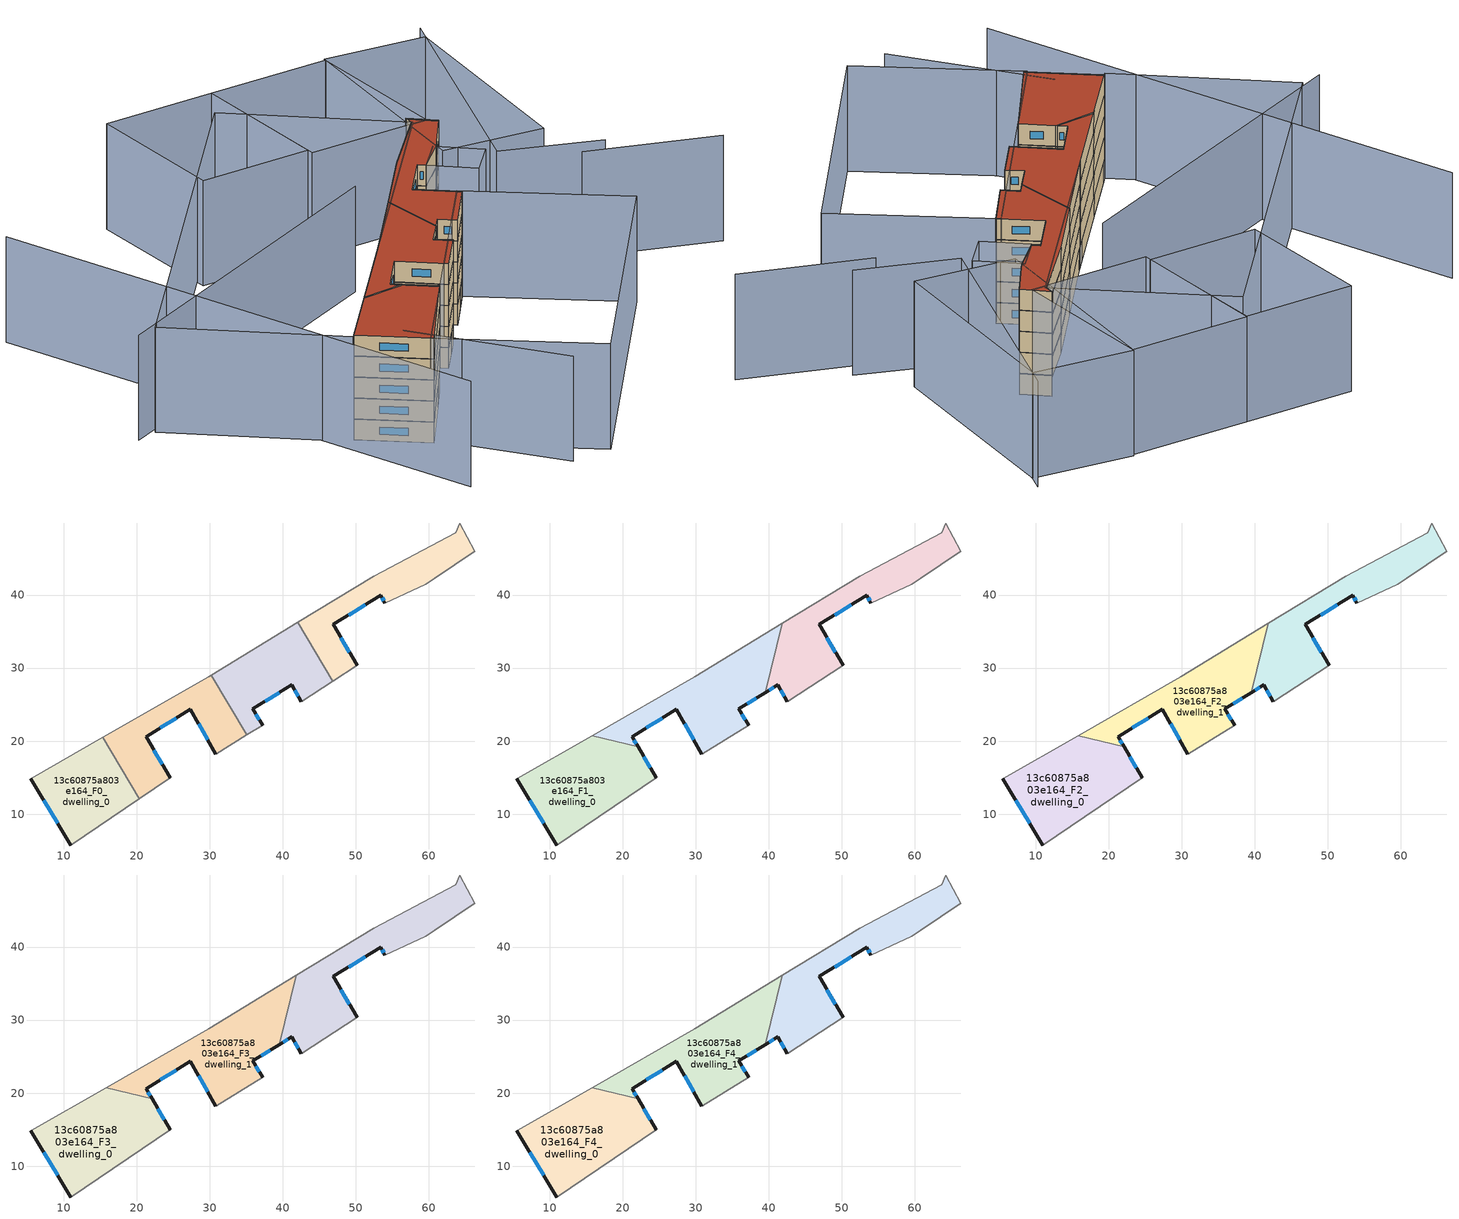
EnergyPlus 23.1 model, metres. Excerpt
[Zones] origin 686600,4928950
13c60875a803e164_F0_dwelling_0
 floor ground (EU_floor_Construction): 20.37,12.14 15.38,20.51 5.52,14.84 10.94,5.79 z0
 wall outside (EU_wall_Construction): 10.94,5.79 5.52,14.84 z0:3
 wall adiabatic (EU_wall_Construction): 20.37,12.14 10.94,5.79 / 5.52,14.84 15.38,20.51 z0:3
 wall to 13c60875a803e164_F0_dwelling_1 (EU_wall_Construction): 15.38,20.51 20.37,12.14 z0:3
 window (EU_Window_Construction): 9.18,8.73 7.29,11.89 z0.98:2.02
13c60875a803e164_F0_dwelling_1
 floor ground (EU_floor_Construction): 30.83,18.22 35.08,20.86 30.19,29.04 29.87,28.85 15.38,20.51 20.37,12.14 24.58,14.98 21.27,20.6 27.35,24.38 z0
 wall outside (EU_wall_Construction): 30.83,18.22 27.35,24.38 21.27,20.6 24.58,14.98 z0:3
 wall adiabatic (EU_wall_Construction): 24.58,14.98 20.37,12.14 / 15.38,20.51 29.87,28.85 30.19,29.04 / 35.08,20.86 30.83,18.22 z0:3
 wall to 13c60875a803e164_F0_dwelling_2 (EU_wall_Construction): 30.19,29.04 35.08,20.86 z0:3
 window (EU_Window_Construction): 22.35,18.77 23.51,16.81 / 29.7,20.22 28.49,22.37 / 25.38,23.15 23.25,21.83 z0.98:2.02
13c60875a803e164_F0_dwelling_2
 floor ground (EU_floor_Construction): 42.52,25.39 46.85,28.19 42.04,36.24 30.19,29.04 35.08,20.86 37.24,22.21 35.87,24.41 41.24,27.71 z0
 wall outside (EU_wall_Construction): 42.52,25.39 41.24,27.71 35.87,24.41 37.24,22.21 z0:3
 wall adiabatic (EU_wall_Construction): 37.24,22.21 35.08,20.86 / 30.19,29.04 42.04,36.24 / 46.85,28.19 42.52,25.39 z0:3
 wall to 13c60875a803e164_F0_dwelling_3 (EU_wall_Construction): 42.04,36.24 46.85,28.19 z0:3
 window (EU_Window_Construction): 42.11,26.14 41.66,26.95 / 39.5,26.63 37.62,25.48 / 36.32,23.69 36.8,22.92 z0.98:2.02
13c60875a803e164_F0_dwelling_3
 floor ground (EU_floor_Construction): 59.52,41.45 60.79,42.27 66.23,45.99 64.21,49.86 63.68,48.51 52.43,42.56 42.04,36.24 46.85,28.19 50.19,30.37 46.87,35.97 53.38,39.95 53.96,38.9 z0
 wall outside (EU_wall_Construction): 53.96,38.9 53.38,39.95 46.87,35.97 50.19,30.37 z0:3
 wall adiabatic (EU_wall_Construction): 50.19,30.37 46.85,28.19 / 42.04,36.24 52.43,42.56 63.68,48.51 64.21,49.86 66.23,45.99 60.79,42.27 59.52,41.45 53.96,38.9 z0:3
 window (EU_Window_Construction): 53.77,39.24 53.57,39.61 / 51.27,38.65 48.99,37.26 / 47.95,34.15 49.11,32.19 z0.98:2.02
13c60875a803e164_F1_dwelling_0
 floor to 13c60875a803e164_F0_dwelling_0 (EU_floor_Construction): 20.37,12.14 15.38,20.51 5.52,14.84 10.94,5.79 z3
 floor to 13c60875a803e164_F0_dwelling_1 (EU_floor_Construction): 24.58,14.98 22.09,19.21 15.83,20.77 15.38,20.51 20.37,12.14 z3
 wall outside (EU_wall_Construction): 22.09,19.21 24.58,14.98 / 10.94,5.79 5.52,14.84 z3:6
 wall adiabatic (EU_wall_Construction): 5.52,14.84 15.83,20.77 / 24.58,14.98 10.94,5.79 z3:6
 wall to 13c60875a803e164_F1_dwelling_1 (EU_wall_Construction): 15.83,20.77 22.09,19.21 z3:6
 window (EU_Window_Construction): 22.9,17.83 23.77,16.35 / 9.18,8.73 7.29,11.89 z3.98:5.02
13c60875a803e164_F1_dwelling_1
 floor to 13c60875a803e164_F0_dwelling_1 (EU_floor_Construction): 35.08,20.86 30.19,29.04 29.87,28.85 15.83,20.77 22.09,19.21 21.27,20.6 27.35,24.38 30.83,18.22 z3
 floor to 13c60875a803e164_F0_dwelling_2 (EU_floor_Construction): 37.24,22.21 35.87,24.41 39.48,26.62 41.84,36.12 30.19,29.04 35.08,20.86 z3
 wall outside (EU_wall_Construction): 30.83,18.22 27.35,24.38 21.27,20.6 22.09,19.21 / 39.48,26.62 35.87,24.41 37.24,22.21 z3:6
 wall adiabatic (EU_wall_Construction): 37.24,22.21 30.83,18.22 / 15.83,20.77 29.87,28.85 41.84,36.12 z3:6
 wall to 13c60875a803e164_F1_dwelling_2 (EU_wall_Construction): 41.84,36.12 39.48,26.62 z3:6
 window (EU_Window_Construction): 29.7,20.22 28.49,22.37 / 25.38,23.15 23.25,21.83 / 21.54,20.15 21.83,19.66 / 38.31,25.9 37.05,25.13 / 36.32,23.69 36.8,22.92 z3.98:5.02
13c60875a803e164_F1_dwelling_2
 floor to 13c60875a803e164_F0_dwelling_2 (EU_floor_Construction): 46.85,28.19 42.04,36.24 41.84,36.12 39.48,26.62 41.24,27.71 42.52,25.39 z3
 floor to 13c60875a803e164_F0_dwelling_3 (EU_floor_Construction): 59.52,41.45 60.79,42.27 66.23,45.99 64.21,49.86 63.68,48.51 52.43,42.56 42.04,36.24 46.85,28.19 50.19,30.37 46.87,35.97 53.38,39.95 53.96,38.9 z3
 wall outside (EU_wall_Construction): 53.96,38.9 53.38,39.95 46.87,35.97 50.19,30.37 / 42.52,25.39 41.24,27.71 39.48,26.62 z3:6
 wall adiabatic (EU_wall_Construction): 50.19,30.37 42.52,25.39 / 41.84,36.12 52.43,42.56 63.68,48.51 64.21,49.86 66.23,45.99 60.79,42.27 59.52,41.45 53.96,38.9 z3:6
 window (EU_Window_Construction): 53.77,39.24 53.57,39.61 / 51.27,38.65 48.99,37.26 / 47.95,34.15 49.11,32.19 / 42.11,26.14 41.66,26.95 / 40.67,27.35 40.05,26.98 z3.98:5.02
13c60875a803e164_F2_dwelling_0
 floor to 13c60875a803e164_F1_dwelling_0 (EU_floor_Construction): 24.58,14.98 22.09,19.21 15.83,20.77 5.52,14.84 10.94,5.79 z6
 wall outside (EU_wall_Construction): 22.09,19.21 24.58,14.98 / 10.94,5.79 5.52,14.84 z6:9
 wall adiabatic (EU_wall_Construction): 5.52,14.84 15.83,20.77 / 24.58,14.98 10.94,5.79 z6:9
 wall to 13c60875a803e164_F2_dwelling_1 (EU_wall_Construction): 15.83,20.77 22.09,19.21 z6:9
 window (EU_Window_Construction): 22.9,17.83 23.77,16.35 / 9.18,8.73 7.29,11.89 z6.98:8.02
13c60875a803e164_F2_dwelling_1
 floor to 13c60875a803e164_F1_dwelling_1 (EU_floor_Construction): 37.24,22.21 35.87,24.41 39.48,26.62 41.84,36.12 29.87,28.85 15.83,20.77 22.09,19.21 21.27,20.6 27.35,24.38 30.83,18.22 z6
 wall outside (EU_wall_Construction): 30.83,18.22 27.35,24.38 21.27,20.6 22.09,19.21 / 39.48,26.62 35.87,24.41 37.24,22.21 z6:9
 wall adiabatic (EU_wall_Construction): 37.24,22.21 30.83,18.22 / 15.83,20.77 29.87,28.85 41.84,36.12 z6:9
 wall to 13c60875a803e164_F2_dwelling_2 (EU_wall_Construction): 41.84,36.12 39.48,26.62 z6:9
 window (EU_Window_Construction): 29.7,20.22 28.49,22.37 / 25.38,23.15 23.25,21.83 / 21.54,20.15 21.83,19.66 / 38.31,25.9 37.05,25.13 / 36.32,23.69 36.8,22.92 z6.98:8.02
13c60875a803e164_F2_dwelling_2
 floor to 13c60875a803e164_F1_dwelling_2 (EU_floor_Construction): 50.19,30.37 46.87,35.97 53.38,39.95 53.96,38.9 59.52,41.45 60.79,42.27 66.23,45.99 64.21,49.86 63.68,48.51 52.43,42.56 41.84,36.12 39.48,26.62 41.24,27.71 42.52,25.39 z6
 wall outside (EU_wall_Construction): 53.96,38.9 53.38,39.95 46.87,35.97 50.19,30.37 / 42.52,25.39 41.24,27.71 39.48,26.62 z6:9
 wall adiabatic (EU_wall_Construction): 50.19,30.37 42.52,25.39 / 41.84,36.12 52.43,42.56 63.68,48.51 64.21,49.86 66.23,45.99 60.79,42.27 59.52,41.45 53.96,38.9 z6:9
 window (EU_Window_Construction): 53.77,39.24 53.57,39.61 / 51.27,38.65 48.99,37.26 / 47.95,34.15 49.11,32.19 / 42.11,26.14 41.66,26.95 / 40.67,27.35 40.05,26.98 z6.98:8.02
13c60875a803e164_F3_dwelling_0
 floor to 13c60875a803e164_F2_dwelling_0 (EU_floor_Construction): 24.58,14.98 22.09,19.21 15.83,20.77 5.52,14.84 10.94,5.79 z9
 wall outside (EU_wall_Construction): 22.09,19.21 24.58,14.98 / 10.94,5.79 5.52,14.84 z9:12
 wall adiabatic (EU_wall_Construction): 5.52,14.84 15.83,20.77 / 24.58,14.98 10.94,5.79 z9:12
 wall to 13c60875a803e164_F3_dwelling_1 (EU_wall_Construction): 15.83,20.77 22.09,19.21 z9:12
 window (EU_Window_Construction): 22.9,17.83 23.77,16.35 / 9.18,8.73 7.29,11.89 z9.98:11.02
13c60875a803e164_F3_dwelling_1
 floor to 13c60875a803e164_F2_dwelling_1 (EU_floor_Construction): 37.24,22.21 35.87,24.41 39.48,26.62 41.84,36.12 29.87,28.85 15.83,20.77 22.09,19.21 21.27,20.6 27.35,24.38 30.83,18.22 z9
 wall outside (EU_wall_Construction): 30.83,18.22 27.35,24.38 21.27,20.6 22.09,19.21 / 39.48,26.62 35.87,24.41 37.24,22.21 z9:12
 wall adiabatic (EU_wall_Construction): 37.24,22.21 30.83,18.22 / 15.83,20.77 29.87,28.85 41.84,36.12 z9:12
 wall to 13c60875a803e164_F3_dwelling_2 (EU_wall_Construction): 41.84,36.12 39.48,26.62 z9:12
 window (EU_Window_Construction): 29.7,20.22 28.49,22.37 / 25.38,23.15 23.25,21.83 / 21.54,20.15 21.83,19.66 / 38.31,25.9 37.05,25.13 / 36.32,23.69 36.8,22.92 z9.98:11.02
13c60875a803e164_F3_dwelling_2
 floor to 13c60875a803e164_F2_dwelling_2 (EU_floor_Construction): 50.19,30.37 46.87,35.97 53.38,39.95 53.96,38.9 59.52,41.45 60.79,42.27 66.23,45.99 64.21,49.86 63.68,48.51 52.43,42.56 41.84,36.12 39.48,26.62 41.24,27.71 42.52,25.39 z9
 wall outside (EU_wall_Construction): 53.96,38.9 53.38,39.95 46.87,35.97 50.19,30.37 / 42.52,25.39 41.24,27.71 39.48,26.62 z9:12
 wall adiabatic (EU_wall_Construction): 50.19,30.37 42.52,25.39 / 41.84,36.12 52.43,42.56 63.68,48.51 64.21,49.86 66.23,45.99 60.79,42.27 59.52,41.45 53.96,38.9 z9:12
 window (EU_Window_Construction): 53.77,39.24 53.57,39.61 / 51.27,38.65 48.99,37.26 / 47.95,34.15 49.11,32.19 / 42.11,26.14 41.66,26.95 / 40.67,27.35 40.05,26.98 z9.98:11.02
13c60875a803e164_F4_dwelling_0
 floor to 13c60875a803e164_F3_dwelling_0 (EU_floor_Construction): 24.58,14.98 22.09,19.21 15.83,20.77 5.52,14.84 10.94,5.79 z12
 wall outside (EU_wall_Construction): 22.09,19.21 24.58,14.98 / 10.94,5.79 5.52,14.84 z12:15
 wall adiabatic (EU_wall_Construction): 5.52,14.84 15.83,20.77 / 24.58,14.98 10.94,5.79 z12:15
 wall to 13c60875a803e164_F4_dwelling_1 (EU_wall_Construction): 15.83,20.77 22.09,19.21 z12:15
 window (EU_Window_Construction): 22.9,17.83 23.77,16.35 / 9.18,8.73 7.29,11.89 z12.98:14.02
 roof outside (EU_roof_Construction): 22.09,19.21 24.58,14.98 10.94,5.79 5.52,14.84 15.83,20.77 z15
13c60875a803e164_F4_dwelling_1
 floor to 13c60875a803e164_F3_dwelling_1 (EU_floor_Construction): 37.24,22.21 35.87,24.41 39.48,26.62 41.84,36.12 29.87,28.85 15.83,20.77 22.09,19.21 21.27,20.6 27.35,24.38 30.83,18.22 z12
 wall outside (EU_wall_Construction): 30.83,18.22 27.35,24.38 21.27,20.6 22.09,19.21 / 39.48,26.62 35.87,24.41 37.24,22.21 z12:15
 wall adiabatic (EU_wall_Construction): 37.24,22.21 30.83,18.22 / 15.83,20.77 29.87,28.85 41.84,36.12 z12:15
 wall to 13c60875a803e164_F4_dwelling_2 (EU_wall_Construction): 41.84,36.12 39.48,26.62 z12:15
 window (EU_Window_Construction): 29.7,20.22 28.49,22.37 / 25.38,23.15 23.25,21.83 / 21.54,20.15 21.83,19.66 / 38.31,25.9 37.05,25.13 / 36.32,23.69 36.8,22.92 z12.98:14.02
 roof outside (EU_roof_Construction): 41.84,36.12 39.48,26.62 35.87,24.41 37.24,22.21 30.83,18.22 27.35,24.38 21.27,20.6 22.09,19.21 15.83,20.77 29.87,28.85 z15
13c60875a803e164_F4_dwelling_2
 floor to 13c60875a803e164_F3_dwelling_2 (EU_floor_Construction): 50.19,30.37 46.87,35.97 53.38,39.95 53.96,38.9 59.52,41.45 60.79,42.27 66.23,45.99 64.21,49.86 63.68,48.51 52.43,42.56 41.84,36.12 39.48,26.62 41.24,27.71 42.52,25.39 z12
 wall outside (EU_wall_Construction): 53.96,38.9 53.38,39.95 46.87,35.97 50.19,30.37 / 42.52,25.39 41.24,27.71 39.48,26.62 z12:15
 wall adiabatic (EU_wall_Construction): 50.19,30.37 42.52,25.39 / 41.84,36.12 52.43,42.56 63.68,48.51 64.21,49.86 66.23,45.99 60.79,42.27 59.52,41.45 53.96,38.9 z12:15
 window (EU_Window_Construction): 53.77,39.24 53.57,39.61 / 51.27,38.65 48.99,37.26 / 47.95,34.15 49.11,32.19 / 42.11,26.14 41.66,26.95 / 40.67,27.35 40.05,26.98 z12.98:14.02
 roof outside (EU_roof_Construction): 64.21,49.86 66.23,45.99 60.79,42.27 59.52,41.45 53.96,38.9 53.38,39.95 46.87,35.97 50.19,30.37 42.52,25.39 41.24,27.71 39.48,26.62 41.84,36.12 52.43,42.56 63.68,48.51 z15
shading: 10.52,10.48 17.16,-12.07 / 3.47,69.44 2.87,-6.02 / 43.13,42.38 -11.11,37.24 / 84.38,13.52 69.41,25.15 / 74.21,25.03 62.93,34.18 / 62.93,34.18 88,65.1 / 62.35,11.11 23.15,-13.64 / 23.15,-13.64 10.64,6.17 / 10.64,6.17 49.84,30.93 / 49.84,30.93 62.35,11.11 / 63.77,48.35 5.06,14.57 / 5.06,14.57 -7.84,37 / -7.84,37 50.87,70.77 / 50.87,70.77 63.77,48.35 / 59.32,41.82 62.64,35.71 / 62.64,35.71 57.28,32.79 / 57.28,32.79 53.96,38.9 / 53.96,38.9 59.32,41.82 / 48.27,53.1 55.51,74.82 / 55.51,74.82 72.67,69.1 / 72.67,69.1 65.43,47.38 / 65.43,47.38 48.27,53.1 / 55.48,74.75 48.6,54.11 / 48.6,54.11 32.88,59.35 / 32.88,59.35 39.76,79.99 / 39.76,79.99 55.48,74.75 / 58.86,39.92 72.81,69.35 / 72.81,69.35 86.27,62.98 / 86.27,62.98 72.33,33.54 / 72.33,33.54 58.86,39.92 z0:15
[Building]
EU S2 Campaign: North Axis=0; Terrain=City; Solar Distribution=FullExterior
[Site:Location]
Bologna: Latitude=44.5; Longitude=11.25; Time Zone=1; Elevation=37
[SizingPeriod:WeatherFileDays]
AnnualSizingPeriod: Begin Month=1; Begin Day of Month=1; End Month=12; End Day of Month=31; Day of Week for Start Day=Monday; Use Weather File Daylight Saving Period=No; Use Weather File Rain and Snow Indicators=No
[MATERIAL]
EU_InternalMass_Material: Roughness=MediumRough; Thickness=0.1; Conductivity=1; Density=1800; Specific Heat=900; Thermal Absorptance=0.9; Solar Absorptance=0.7; Visible Absorptance=0.7
[MATERIAL:NOMASS] Roughness=MediumRough; Thermal Absorptance=0.9; Solar Absorptance=0.7; Visible Absorptance=0.7
Name | Thermal Resistance
EU_wall_NoMass | 0.905828
EU_roof_NoMass | 0.37593
EU_floor_NoMass | 0.67114
[WINDOWMATERIAL:SIMPLEGLAZINGSYSTEM]
EU_Window_SimpleGlazing: UFactor=4.52486; Solar Heat Gain Coefficient=0.85; Visible Transmittance=0.85
[CONSTRUCTION]
EU_wall_Construction: EU_wall_NoMass
EU_roof_Construction: EU_roof_NoMass
EU_floor_Construction: EU_floor_NoMass
EU_InternalMass_Construction: EU_InternalMass_Material
EU_Window_Construction: EU_Window_SimpleGlazing
[ZONE] Type=1; Multiplier=1; Ceiling Height=autocalculate; Floor Area=autocalculate; Part of Total Floor Area=Yes
Name | Volume
13c60875a803e164_F0_dwelling_0 | 345.86
13c60875a803e164_F1_dwelling_0 | 461.137
13c60875a803e164_F2_dwelling_0; 13c60875a803e164_F3_dwelling_0; 13c60875a803e164_F4_dwelling_0 | 461.142
13c60875a803e164_F0_dwelling_1 | 345.858
13c60875a803e164_F1_dwelling_1 | 461.139
13c60875a803e164_F2_dwelling_1; 13c60875a803e164_F3_dwelling_1; 13c60875a803e164_F4_dwelling_1 | 461.149
13c60875a803e164_F0_dwelling_2 | 345.862
13c60875a803e164_F1_dwelling_2 | 461.136
13c60875a803e164_F2_dwelling_2; 13c60875a803e164_F3_dwelling_2; 13c60875a803e164_F4_dwelling_2 | 461.138
13c60875a803e164_F0_dwelling_3 | 345.864
[INTERNALMASS] Construction=EU_InternalMass_Construction
Name | Zone or ZoneList | Surface Area
13c60875a803e164_F0_dwelling_0_EU_InternalMass | 13c60875a803e164_F0_dwelling_0 | 115.287
13c60875a803e164_F0_dwelling_1_EU_InternalMass | 13c60875a803e164_F0_dwelling_1 | 115.286
13c60875a803e164_F0_dwelling_2_EU_InternalMass | 13c60875a803e164_F0_dwelling_2 | 115.287
13c60875a803e164_F0_dwelling_3_EU_InternalMass | 13c60875a803e164_F0_dwelling_3 | 115.288
13c60875a803e164_F1_dwelling_0_EU_InternalMass | 13c60875a803e164_F1_dwelling_0 | 153.715
13c60875a803e164_F1_dwelling_1_EU_InternalMass | 13c60875a803e164_F1_dwelling_1 | 153.713
13c60875a803e164_F1_dwelling_2_EU_InternalMass | 13c60875a803e164_F1_dwelling_2 | 153.711
13c60875a803e164_F2_dwelling_0_EU_InternalMass | 13c60875a803e164_F2_dwelling_0 | 153.715
13c60875a803e164_F2_dwelling_1_EU_InternalMass | 13c60875a803e164_F2_dwelling_1 | 153.713
13c60875a803e164_F2_dwelling_2_EU_InternalMass | 13c60875a803e164_F2_dwelling_2 | 153.711
13c60875a803e164_F3_dwelling_0_EU_InternalMass | 13c60875a803e164_F3_dwelling_0 | 153.715
13c60875a803e164_F3_dwelling_1_EU_InternalMass | 13c60875a803e164_F3_dwelling_1 | 153.713
13c60875a803e164_F3_dwelling_2_EU_InternalMass | 13c60875a803e164_F3_dwelling_2 | 153.711
13c60875a803e164_F4_dwelling_0_EU_InternalMass | 13c60875a803e164_F4_dwelling_0 | 153.715
13c60875a803e164_F4_dwelling_1_EU_InternalMass | 13c60875a803e164_F4_dwelling_1 | 153.713
13c60875a803e164_F4_dwelling_2_EU_InternalMass | 13c60875a803e164_F4_dwelling_2 | 153.711
[OTHEREQUIPMENT] Fuel Type=Electricity; Design Level Calculation Method=Watts/Area; Power per Zone Floor Area=1; Fraction Latent=0; Fraction Radiant=0; Fraction Lost=0; Carbon Dioxide Generation Rate=0; EndUse Subcategory=EU_Step8_InternalGains
Name | Zone or ZoneList or Space or SpaceList | Schedule
EU_Step8_InternalGain_13c60875a803e164_F0_dwelling_0_f000 | 13c60875a803e164_F0_dwelling_0 | EU_Step8_GainSchedule_13c60875a803e164_F0_dwelling_0_f000
EU_Step8_InternalGain_13c60875a803e164_F0_dwelling_1_f000 | 13c60875a803e164_F0_dwelling_1 | EU_Step8_GainSchedule_13c60875a803e164_F0_dwelling_1_f000
EU_Step8_InternalGain_13c60875a803e164_F0_dwelling_2_f000 | 13c60875a803e164_F0_dwelling_2 | EU_Step8_GainSchedule_13c60875a803e164_F0_dwelling_2_f000
EU_Step8_InternalGain_13c60875a803e164_F0_dwelling_3_f000 | 13c60875a803e164_F0_dwelling_3 | EU_Step8_GainSchedule_13c60875a803e164_F0_dwelling_3_f000
EU_Step8_InternalGain_13c60875a803e164_F1_dwelling_0_f000 | 13c60875a803e164_F1_dwelling_0 | EU_Step8_GainSchedule_13c60875a803e164_F1_dwelling_0_f000
EU_Step8_InternalGain_13c60875a803e164_F1_dwelling_1_f000 | 13c60875a803e164_F1_dwelling_1 | EU_Step8_GainSchedule_13c60875a803e164_F1_dwelling_1_f000
EU_Step8_InternalGain_13c60875a803e164_F1_dwelling_2_f000 | 13c60875a803e164_F1_dwelling_2 | EU_Step8_GainSchedule_13c60875a803e164_F1_dwelling_2_f000
EU_Step8_InternalGain_13c60875a803e164_F2_dwelling_0_f000 | 13c60875a803e164_F2_dwelling_0 | EU_Step8_GainSchedule_13c60875a803e164_F2_dwelling_0_f000
EU_Step8_InternalGain_13c60875a803e164_F2_dwelling_1_f000 | 13c60875a803e164_F2_dwelling_1 | EU_Step8_GainSchedule_13c60875a803e164_F2_dwelling_1_f000
EU_Step8_InternalGain_13c60875a803e164_F2_dwelling_2_f000 | 13c60875a803e164_F2_dwelling_2 | EU_Step8_GainSchedule_13c60875a803e164_F2_dwelling_2_f000
EU_Step8_InternalGain_13c60875a803e164_F3_dwelling_0_f000 | 13c60875a803e164_F3_dwelling_0 | EU_Step8_GainSchedule_13c60875a803e164_F3_dwelling_0_f000
EU_Step8_InternalGain_13c60875a803e164_F3_dwelling_1_f000 | 13c60875a803e164_F3_dwelling_1 | EU_Step8_GainSchedule_13c60875a803e164_F3_dwelling_1_f000
EU_Step8_InternalGain_13c60875a803e164_F3_dwelling_2_f000 | 13c60875a803e164_F3_dwelling_2 | EU_Step8_GainSchedule_13c60875a803e164_F3_dwelling_2_f000
EU_Step8_InternalGain_13c60875a803e164_F4_dwelling_0_f000 | 13c60875a803e164_F4_dwelling_0 | EU_Step8_GainSchedule_13c60875a803e164_F4_dwelling_0_f000
EU_Step8_InternalGain_13c60875a803e164_F4_dwelling_1_f000 | 13c60875a803e164_F4_dwelling_1 | EU_Step8_GainSchedule_13c60875a803e164_F4_dwelling_1_f000
EU_Step8_InternalGain_13c60875a803e164_F4_dwelling_2_f000 | 13c60875a803e164_F4_dwelling_2 | EU_Step8_GainSchedule_13c60875a803e164_F4_dwelling_2_f000
[ZONEVENTILATION:DESIGNFLOWRATE] Schedule=EU_AlwaysOn; Design Flow Rate Calculation Method=AirChanges/Hour; Air Changes per Hour=0.73129; Ventilation Type=Natural; Fan Pressure Rise=0; Fan Total Efficiency=1; Constant Term Coefficient=1; Temperature Term Coefficient=0; Velocity Term Coefficient=0; Velocity Squared Term Coefficient=0; Minimum Indoor Temperature=-100; Maximum Indoor Temperature=100; Delta Temperature=-100; Minimum Outdoor Temperature=-100; Maximum Outdoor Temperature=100; Maximum Wind Speed=40
Name | Zone or ZoneList or Space or SpaceList
EU_ConstantAir_13c60875a803e164_F0_dwelling_0 | 13c60875a803e164_F0_dwelling_0
EU_ConstantAir_13c60875a803e164_F0_dwelling_1 | 13c60875a803e164_F0_dwelling_1
EU_ConstantAir_13c60875a803e164_F0_dwelling_2 | 13c60875a803e164_F0_dwelling_2
EU_ConstantAir_13c60875a803e164_F0_dwelling_3 | 13c60875a803e164_F0_dwelling_3
EU_ConstantAir_13c60875a803e164_F1_dwelling_0 | 13c60875a803e164_F1_dwelling_0
EU_ConstantAir_13c60875a803e164_F1_dwelling_1 | 13c60875a803e164_F1_dwelling_1
EU_ConstantAir_13c60875a803e164_F1_dwelling_2 | 13c60875a803e164_F1_dwelling_2
EU_ConstantAir_13c60875a803e164_F2_dwelling_0 | 13c60875a803e164_F2_dwelling_0
EU_ConstantAir_13c60875a803e164_F2_dwelling_1 | 13c60875a803e164_F2_dwelling_1
EU_ConstantAir_13c60875a803e164_F2_dwelling_2 | 13c60875a803e164_F2_dwelling_2
EU_ConstantAir_13c60875a803e164_F3_dwelling_0 | 13c60875a803e164_F3_dwelling_0
EU_ConstantAir_13c60875a803e164_F3_dwelling_1 | 13c60875a803e164_F3_dwelling_1
EU_ConstantAir_13c60875a803e164_F3_dwelling_2 | 13c60875a803e164_F3_dwelling_2
EU_ConstantAir_13c60875a803e164_F4_dwelling_0 | 13c60875a803e164_F4_dwelling_0
EU_ConstantAir_13c60875a803e164_F4_dwelling_1 | 13c60875a803e164_F4_dwelling_1
EU_ConstantAir_13c60875a803e164_F4_dwelling_2 | 13c60875a803e164_F4_dwelling_2
[HVACTEMPLATE:THERMOSTAT] Constant Heating Setpoint=20; Constant Cooling Setpoint=50
EU_HeatOnly_13c60875a803e164_F0_dwelling_0; EU_HeatOnly_13c60875a803e164_F0_dwelling_1; EU_HeatOnly_13c60875a803e164_F0_dwelling_2; EU_HeatOnly_13c60875a803e164_F0_dwelling_3; EU_HeatOnly_13c60875a803e164_F1_dwelling_0; EU_HeatOnly_13c60875a803e164_F1_dwelling_1; EU_HeatOnly_13c60875a803e164_F1_dwelling_2; EU_HeatOnly_13c60875a803e164_F2_dwelling_0; EU_HeatOnly_13c60875a803e164_F2_dwelling_1; EU_HeatOnly_13c60875a803e164_F2_dwelling_2; EU_HeatOnly_13c60875a803e164_F3_dwelling_0; EU_HeatOnly_13c60875a803e164_F3_dwelling_1; EU_HeatOnly_13c60875a803e164_F3_dwelling_2; EU_HeatOnly_13c60875a803e164_F4_dwelling_0; EU_HeatOnly_13c60875a803e164_F4_dwelling_1; EU_HeatOnly_13c60875a803e164_F4_dwelling_2
[HVACTEMPLATE:ZONE:IDEALLOADSAIRSYSTEM] System Availability Schedule=EU_AlwaysOn; Maximum Heating Supply Air Temperature=50; Minimum Cooling Supply Air Temperature=13; Maximum Heating Supply Air Humidity Ratio=0.0156; Minimum Cooling Supply Air Humidity Ratio=0.0077; Heating Limit=NoLimit; Cooling Limit=NoLimit; Heating Availability Schedule=EU_AlwaysOn; Cooling Availability Schedule=EU_CoolingOff; Dehumidification Control Type=ConstantSensibleHeatRatio; Cooling Sensible Heat Ratio=0.7; Dehumidification Setpoint=60; Humidification Control Type=None; Humidification Setpoint=30; Outdoor Air Method=None; Outdoor Air Flow Rate per Person=0.00944; Outdoor Air Flow Rate per Zone Floor Area=0; Outdoor Air Flow Rate per Zone=0; Demand Controlled Ventilation Type=None; Outdoor Air Economizer Type=NoEconomizer; Heat Recovery Type=None; Sensible Heat Recovery Effectiveness=0.7; Latent Heat Recovery Effectiveness=0.65
Name | Template Thermostat
13c60875a803e164_F0_dwelling_0 | EU_HeatOnly_13c60875a803e164_F0_dwelling_0
13c60875a803e164_F0_dwelling_1 | EU_HeatOnly_13c60875a803e164_F0_dwelling_1
13c60875a803e164_F0_dwelling_2 | EU_HeatOnly_13c60875a803e164_F0_dwelling_2
13c60875a803e164_F0_dwelling_3 | EU_HeatOnly_13c60875a803e164_F0_dwelling_3
13c60875a803e164_F1_dwelling_0 | EU_HeatOnly_13c60875a803e164_F1_dwelling_0
13c60875a803e164_F1_dwelling_1 | EU_HeatOnly_13c60875a803e164_F1_dwelling_1
13c60875a803e164_F1_dwelling_2 | EU_HeatOnly_13c60875a803e164_F1_dwelling_2
13c60875a803e164_F2_dwelling_0 | EU_HeatOnly_13c60875a803e164_F2_dwelling_0
13c60875a803e164_F2_dwelling_1 | EU_HeatOnly_13c60875a803e164_F2_dwelling_1
13c60875a803e164_F2_dwelling_2 | EU_HeatOnly_13c60875a803e164_F2_dwelling_2
13c60875a803e164_F3_dwelling_0 | EU_HeatOnly_13c60875a803e164_F3_dwelling_0
13c60875a803e164_F3_dwelling_1 | EU_HeatOnly_13c60875a803e164_F3_dwelling_1
13c60875a803e164_F3_dwelling_2 | EU_HeatOnly_13c60875a803e164_F3_dwelling_2
13c60875a803e164_F4_dwelling_0 | EU_HeatOnly_13c60875a803e164_F4_dwelling_0
13c60875a803e164_F4_dwelling_1 | EU_HeatOnly_13c60875a803e164_F4_dwelling_1
13c60875a803e164_F4_dwelling_2 | EU_HeatOnly_13c60875a803e164_F4_dwelling_2
[SIZING:ZONE] Zone Cooling Design Supply Air Temperature Input Method=SupplyAirTemperature; Zone Cooling Design Supply Air Temperature=13; Zone Heating Design Supply Air Temperature Input Method=SupplyAirTemperature; Zone Heating Design Supply Air Temperature=50; Zone Cooling Design Supply Air Humidity Ratio=0.008; Zone Heating Design Supply Air Humidity Ratio=0.008; Cooling Design Air Flow Method=DesignDay; Cooling Design Air Flow Rate=0; Cooling Minimum Air Flow per Zone Floor Area=0.000762; Cooling Minimum Air Flow=0; Cooling Minimum Air Flow Fraction=0.2; Heating Design Air Flow Method=DesignDay; Heating Design Air Flow Rate=0; Heating Maximum Air Flow per Zone Floor Area=0.002032; Heating Maximum Air Flow=0.141576; Heating Maximum Air Flow Fraction=0.3; Account for Dedicated Outdoor Air System=No; Dedicated Outdoor Air System Control Strategy=NeutralSupplyAir; Dedicated Outdoor Air Low Setpoint Temperature for Design=autosize; Dedicated Outdoor Air High Setpoint Temperature for Design=autosize; Zone Load Sizing Method=Sensible Load Only No Latent Load; Zone Latent Cooling Design Supply Air Humidity Ratio Input Method=HumidityRatioDifference; Zone Cooling Design Supply Air Humidity Ratio Difference=0.005; Zone Latent Heating Design Supply Air Humidity Ratio Input Method=HumidityRatioDifference; Zone Humidification Design Supply Air Humidity Ratio Difference=0.005
13c60875a803e164_F0_dwelling_0; 13c60875a803e164_F0_dwelling_1; 13c60875a803e164_F0_dwelling_2; 13c60875a803e164_F0_dwelling_3; 13c60875a803e164_F1_dwelling_0; 13c60875a803e164_F1_dwelling_1; 13c60875a803e164_F1_dwelling_2; 13c60875a803e164_F2_dwelling_0; 13c60875a803e164_F2_dwelling_1; 13c60875a803e164_F2_dwelling_2; 13c60875a803e164_F3_dwelling_0; 13c60875a803e164_F3_dwelling_1; 13c60875a803e164_F3_dwelling_2; 13c60875a803e164_F4_dwelling_0; 13c60875a803e164_F4_dwelling_1; 13c60875a803e164_F4_dwelling_2
[SCHEDULE:CONSTANT]
Name | Hourly Value
EU_AlwaysOn | 1
EU_CoolingOff | 0
[SCHEDULE:FILE] Column Number=1; Rows to Skip at Top=0; Number of Hours of Data=8760; Column Separator=Comma; Interpolate to Timestep=No; Minutes per Item=60; Adjust Schedule for Daylight Savings=Yes
Name | File
EU_Step8_GainSchedule_13c60875a803e164_F0_dwelling_0_f000 | ../../schedules/13c60875a803e164/13c60875a803e164_F0_dwelling_0_f000_gain.csv
EU_Step8_GainSchedule_13c60875a803e164_F0_dwelling_1_f000 | ../../schedules/13c60875a803e164/13c60875a803e164_F0_dwelling_1_f000_gain.csv
EU_Step8_GainSchedule_13c60875a803e164_F0_dwelling_2_f000 | ../../schedules/13c60875a803e164/13c60875a803e164_F0_dwelling_2_f000_gain.csv
EU_Step8_GainSchedule_13c60875a803e164_F0_dwelling_3_f000 | ../../schedules/13c60875a803e164/13c60875a803e164_F0_dwelling_3_f000_gain.csv
EU_Step8_GainSchedule_13c60875a803e164_F1_dwelling_0_f000 | ../../schedules/13c60875a803e164/13c60875a803e164_F1_dwelling_0_f000_gain.csv
EU_Step8_GainSchedule_13c60875a803e164_F1_dwelling_1_f000 | ../../schedules/13c60875a803e164/13c60875a803e164_F1_dwelling_1_f000_gain.csv
EU_Step8_GainSchedule_13c60875a803e164_F1_dwelling_2_f000 | ../../schedules/13c60875a803e164/13c60875a803e164_F1_dwelling_2_f000_gain.csv
EU_Step8_GainSchedule_13c60875a803e164_F2_dwelling_0_f000 | ../../schedules/13c60875a803e164/13c60875a803e164_F2_dwelling_0_f000_gain.csv
EU_Step8_GainSchedule_13c60875a803e164_F2_dwelling_1_f000 | ../../schedules/13c60875a803e164/13c60875a803e164_F2_dwelling_1_f000_gain.csv
EU_Step8_GainSchedule_13c60875a803e164_F2_dwelling_2_f000 | ../../schedules/13c60875a803e164/13c60875a803e164_F2_dwelling_2_f000_gain.csv
EU_Step8_GainSchedule_13c60875a803e164_F3_dwelling_0_f000 | ../../schedules/13c60875a803e164/13c60875a803e164_F3_dwelling_0_f000_gain.csv
EU_Step8_GainSchedule_13c60875a803e164_F3_dwelling_1_f000 | ../../schedules/13c60875a803e164/13c60875a803e164_F3_dwelling_1_f000_gain.csv
EU_Step8_GainSchedule_13c60875a803e164_F3_dwelling_2_f000 | ../../schedules/13c60875a803e164/13c60875a803e164_F3_dwelling_2_f000_gain.csv
EU_Step8_GainSchedule_13c60875a803e164_F4_dwelling_0_f000 | ../../schedules/13c60875a803e164/13c60875a803e164_F4_dwelling_0_f000_gain.csv
EU_Step8_GainSchedule_13c60875a803e164_F4_dwelling_1_f000 | ../../schedules/13c60875a803e164/13c60875a803e164_F4_dwelling_1_f000_gain.csv
EU_Step8_GainSchedule_13c60875a803e164_F4_dwelling_2_f000 | ../../schedules/13c60875a803e164/13c60875a803e164_F4_dwelling_2_f000_gain.csv
